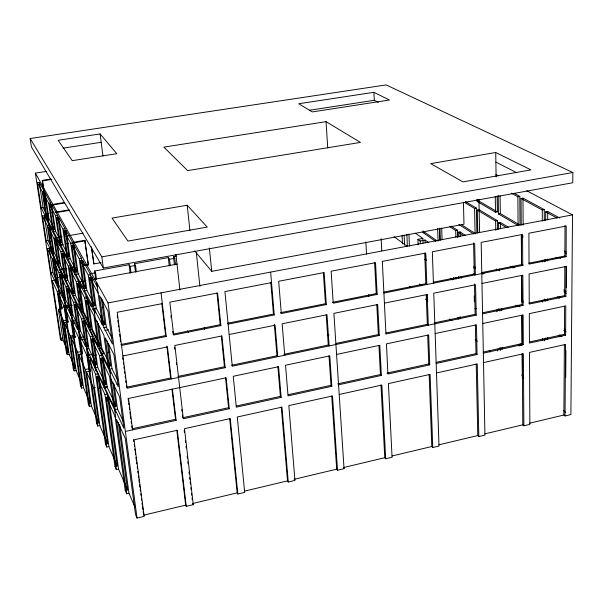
<?xml version="1.0" encoding="UTF-8"?>
<svg xmlns="http://www.w3.org/2000/svg" width="603" height="603" viewBox="0 0 603 603"><rect width="100%" height="100%" fill="white"/><g stroke="black" fill="none" stroke-linecap="round" stroke-linejoin="round"><path stroke-width="0.9" d="M545.685 339.911L545.685 338.034M545.685 301.251L545.685 299.42M545.685 261.37L545.685 259.494M545.685 220.231L545.685 211.864L547.697 211.487L559.848 218.067M547.622 339.489L547.622 337.612M547.645 300.837L547.645 299.005M547.667 260.971L547.667 259.102M547.697 219.846L547.697 211.487M566.111 256.712L529.05 264.106L528.891 233.225L566.209 226.065L566.111 256.712L564.898 256.004L564.996 225.394M565.606 335.147L529.449 343.054L529.298 313.65L565.802 305.925L565.606 335.147L564.431 334.318L564.604 306.083M565.863 296.397L529.253 304.063L529.102 273.935L566.044 266.473L565.863 296.397L564.672 295.628L564.838 266.677M566.338 287.721L566.473 266.315M526.698 190.721L572.511 214.879L570.898 414.562L565.034 415.964L563.888 415.03L564.37 344.547M565.034 415.964L565.546 344.441L529.494 352.416L529.856 424.354L523.879 425.786L522.786 424.829L522.266 353.84M565.735 377.614L565.915 350.464M572.85 172.511L572.767 182.754L103.339 268.018L31.409 146.891L30.15 138.539L386.116 84.917L572.85 172.511L101.839 256.878L30.15 138.539M143.672 515.166L185.671 505.163L186.267 506.332L193.269 504.666L184.473 428.68L230.248 418.557L237.853 494.03L244.69 492.395L237.273 417.012L281.97 407.131L288.257 482.001L294.942 480.41L288.829 405.608L332.494 395.96L337.514 470.25L344.049 468.689L333.889 313.349L377.689 304.507L379.287 335.441L232.268 366.209L224.927 291.588L271.531 282.641M237.853 494.03L237.175 492.885L192.659 503.497L193.269 504.666M244.908 491.046L287.503 480.893L288.257 482.001M294.174 479.302L336.685 469.172L337.514 470.25M383.877 292.078L425.824 283.719L426.826 284.503L425.688 253.041L382.332 261.37L385.943 334.047L476.212 315.158L475.563 284.744L433.761 293.186L439.007 446.032L432.758 447.524L430.097 374.388L388.407 383.598L392.063 457.232L385.671 458.755L384.774 457.715L343.213 467.619L344.049 468.689M392.056 455.981L431.793 446.514L432.758 447.524M438.939 444.81L477.787 435.547L478.82 436.534L484.933 435.08L481.179 242.391L522.545 234.446L522.763 265.365L383.907 293.066M484.797 433.881L522.786 424.829M529.66 423.193L563.888 415.03M134.914 507.01L128.974 493.231L126.668 493.767L116.462 419.319L125.205 438.185L135.502 514.465L137.047 518.083L144.2 516.372L133.972 439.843L177.282 430.271L186.267 506.332M115.045 416.266L125.228 490.412L127.527 489.877L118.286 422.243M114.992 466.428L117.216 465.931L107.221 394L99.005 376.438L96.789 376.89L104.945 394.483L114.992 466.428L116.326 469.549L118.557 469.044L127.527 489.877M522.175 354.021L522.349 377.478L523.577 377.199M105.472 444.132L107.62 443.657L97.769 373.807L90.118 357.458L87.985 357.888L95.568 374.259L105.472 444.132L106.716 447.034L108.872 446.559L117.216 465.931M339.195 394.475L381.857 385.046L385.671 458.755M436.497 372.971L477.259 363.956L478.82 436.534M483.516 362.576L523.374 353.765L523.879 425.786M132.132 428.778L175.518 419.296L176.114 420.351L125.371 431.454M182.724 417.728L228.575 407.703L229.261 408.728L183.327 418.776L174.847 345.459L221.927 335.954L225.13 367.702L127.135 388.211L117.193 312.271L162.328 303.611M236.527 405.97L280.387 396.382L281.156 397.377L236.308 407.183L233.263 376.287L278.578 366.699L281.156 397.377M288.174 394.686L331.002 385.325L331.838 386.282L288.038 395.87L285.536 365.23L329.781 355.868L331.838 386.282M337.71 383.862L380.44 374.523L381.36 375.45L338.562 384.812M386.998 373.091L428.763 363.963L429.751 364.868L387.925 374.018L386.433 343.876L428.665 334.944L429.751 364.868M436.082 362.365L476.001 353.644L477.056 354.519L436.173 363.458M483.176 352.077L522.19 343.552L523.306 344.396L523.103 314.962L482.754 323.494M529.223 342.014L564.431 334.318M483.335 353.139L523.306 344.396M85.091 339.12L79.769 340.167L86.847 355.438L96.601 423.344L97.761 426.05L99.842 425.597L107.62 443.657M96.601 423.344L98.681 422.891L93.684 387.97L86.485 371.923L90.54 371.094L86.44 342.632M110.733 373.317L103.151 357.896L100.829 358.363L104.945 387.91L113.718 406.61L116.085 406.105L112.814 382.189M123.509 421.791L117.51 409.113L115.128 409.625L105.291 337.884L113.914 354.594L118.256 386.734L99.487 348.73L89.561 277.508L91.942 277.071L97.392 286.87M77.252 322.597L72.089 323.592L78.707 337.876L88.309 403.912L90.322 403.49L85.407 369.511L78.669 354.496L82.596 353.712L78.443 325.205M88.309 403.912L89.387 406.452L91.415 406.023L98.681 422.891M336.572 354.428L379.8 345.285L381.36 375.45M435.147 333.572L476.423 324.836L477.056 354.519M482.566 313.831L523.035 305.359L522.831 275.202L481.978 283.448M104.945 394.483L107.221 394M116.326 469.549L106.256 397.317L108.548 396.834L115.859 412.467M105.924 384.646L97.716 367.325L95.5 367.77L103.641 385.121L105.924 384.646L101.832 355.235L93.684 338.682L91.445 339.12L95.922 370.981M93.684 387.97L95.357 387.623M474.938 308.796L476.687 308.435M99.276 388.211L101.048 387.842M103.708 387.292L107.251 386.553M117.005 384.526L118.776 384.156M104.945 387.91L107.244 387.435L116.085 406.105M521.603 275.435L521.791 301.138L523.05 300.874M122.861 355.958L167.446 346.959L171.229 378.986L170.634 377.991L126.615 387.186L126.374 385.347M177.938 376.46L224.444 366.745L225.13 367.702M231.575 365.252L276.973 355.762L277.742 356.69L275.104 325.221L229.148 334.499M283.938 354.308L328.266 345.044L329.117 345.941L327.007 314.736L282.151 323.796L284.714 355.235M335.992 343.431L378.367 334.575L379.287 335.441M385.928 332.992L427.308 324.339L428.311 325.183L427.195 294.505L384.413 303.151M434.725 322.793L475.149 314.344L476.212 315.158M482.408 312.821L521.904 304.568L523.035 305.359M529.019 303.083L564.672 295.628M69.895 307.123L64.89 308.065L71.094 321.452L80.538 385.724L82.498 385.317L77.651 352.242L71.335 338.155L75.149 337.409L70.8 307.899M327.241 335.426L329.08 335.042M80.538 385.724L81.556 388.098L83.516 387.691L90.322 403.49M109.58 369.172L112 368.682L117.826 380.372M95.568 374.259L97.769 373.807M62.991 292.583L58.129 293.488L63.956 306.053L73.249 368.644L75.149 368.26L70.385 336.037L64.446 322.809L68.147 322.092L63.737 292.447M94.287 365.177L96.488 364.732L92.47 336.203L84.895 320.811L82.724 321.233L86.711 349.039L94.287 365.177L90.239 336.64L82.724 321.233M73.249 368.644L74.207 370.883L76.106 370.491L82.498 385.317M425.62 299.533L427.241 299.201L427.075 294.505M85.407 369.511L89.44 368.689L90.54 371.094M107.198 341.117L110.583 365.848L108.178 366.338L103.897 335.178L95.266 318.444M94.611 355.22L96.405 354.858M100.889 353.961L104.477 353.237M108.065 352.521L109.852 352.16M91.445 339.12L99.525 355.695L101.832 355.235M95.04 313.055L88.242 300.015L85.973 300.437L90.126 329.781L98.191 346.099L100.505 345.64L97.075 320.977M57.632 279.656L52.182 280.644L57.255 291.596L66.398 352.589L68.237 352.22L63.549 320.811L58.385 309.301L61.981 308.608L57.059 278.48M86.711 349.039L88.86 348.609L96.488 364.732M77.651 352.242L81.571 351.459L82.596 353.712M66.398 352.589L67.295 354.692L69.141 354.323L75.149 368.26M99.487 348.73L101.809 348.27L110.583 365.848M166.209 336.504L165.621 335.577L120.954 344.471L121.467 345.429L166.209 336.504L161.061 292.87M173.031 334.1L220.201 324.693L220.886 325.59L173.634 335.019L169.835 302.163L217.6 292.998L220.886 325.59M227.437 323.253L273.468 314.08L274.237 314.947L228.13 324.15M326.313 304.56L325.462 303.716L280.531 312.671L281.307 313.537L326.313 304.56L324.15 272.541L278.676 281.269L281.307 313.537M332.359 302.344L376.234 293.601L377.169 294.415L333.218 303.181L331.13 271.199L375.526 262.674L377.169 294.415M433.308 282.227L474.267 274.064L475.345 274.825L474.682 243.635L432.336 251.768L433.414 283.191M481.601 272.601L522.793 264.37M528.793 263.194L564.898 256.004M86.847 355.438L92.327 354.338M85.581 346.619L87.714 346.197L83.757 318.505L76.694 304.161L74.599 304.553L78.518 331.56L85.581 346.619L81.601 318.919L74.599 304.553M70.385 336.037L74.184 335.298L75.149 337.409M46.529 171.373L35.381 173.136L60.36 338.449L63.051 337.929M70.566 337.175L75.104 336.286M104.914 330.459L108.57 329.743M60.36 338.449L61.212 340.439L63.014 340.092L68.237 352.22M78.707 337.876L84.013 336.836M90.239 336.64L92.47 336.203M77.463 329.306L79.528 328.899L75.631 302.005L69.036 288.596L67.001 288.973L70.86 315.226L77.463 329.306L73.551 302.397L67.001 288.973M88.92 327.339L91.159 326.909L87.036 297.701L79.543 283.312L77.35 283.719L81.428 312.173L88.92 327.339L84.782 298.123L77.35 283.719M104.937 324.542L96.246 308.118L93.887 308.57L102.502 325.017L104.937 324.542L101.319 298.063M78.518 331.56L80.598 331.16L87.714 346.197M90.126 329.781L92.372 329.344L100.505 345.64M103.889 327.67L112.497 344.102L108.012 311.042L99.487 295.553L103.889 327.67L106.339 327.195L111.985 337.853M81.601 318.919L83.757 318.505M71.094 321.452L76.234 320.464M523.065 265.614L521.52 264.627L521.316 236.459L523.246 236.09M69.865 313.115L71.87 312.731L68.041 286.583L61.86 274.026L59.893 274.388L63.684 299.925L69.865 313.115L66.021 286.96L59.893 274.388M92.772 309.475L96.465 308.774M102.013 307.718L103.859 307.364M81.428 312.173L83.598 311.759L91.159 326.909M70.86 315.226L72.873 314.841L79.528 328.899M63.549 320.811L67.242 320.103L68.147 322.092M63.956 306.053L68.184 305.254M418.143 244.901L417.939 239.361L422.831 238.441L423.005 243.122M458.408 236.911L458.288 232.223L460.044 231.899L465.471 235.426M61.725 309.218L61.446 307.357L68.78 305.97M70.611 305.631L72.443 305.284M76.114 304.59L79.777 303.897M417.939 239.361L420.178 240.959L425.092 240.032L428.831 242.67M35.381 173.136L108.043 302.917L572.511 214.879M92.598 306.113L94.95 305.668L90.654 274.757L82.671 260.406L80.372 260.813L84.624 290.872L92.598 306.113L88.279 275.194L80.372 260.813M80.305 309.897L82.468 309.49L78.42 281.156L71.433 267.762L69.315 268.139L73.325 295.756L80.305 309.897L76.234 281.563L69.315 268.139M73.325 295.756L75.42 295.364L82.468 309.49M62.75 297.942L64.694 297.581L60.933 272.141L55.129 260.353L53.222 260.7L56.946 285.558L62.75 297.942L58.973 272.496L53.222 260.7M194.671 250.901L211.743 271.342L463.978 224.218L463.436 202.216M521.233 225.432L521.037 198.477L542.27 210.01L544.275 209.633L544.283 220.736M63.684 299.925L65.629 299.563L71.87 312.731M423.087 230.843L423.155 232.69L424.814 232.374L436.813 240.68M84.782 298.123L87.036 297.701M477.787 232.999L477.312 210.1L495.636 221.082L497.505 220.728L497.626 229.178M73.551 302.397L75.631 302.005M449.634 226.57L455.725 230.55L457.481 230.225L457.677 237.695M498.666 229.223L498.575 222.839L500.452 222.484L508.306 227.173M57.255 291.596L61.913 290.729M83.433 288.596L85.694 288.174L81.473 258.257L74.063 244.931L71.84 245.323L76.016 274.448L83.433 288.596L79.189 258.664L71.84 245.323M477.101 199.585L477.139 201.455L495.508 212.211L497.377 211.864L497.151 196.096M84.624 290.872L86.9 290.45L94.95 305.668M498.191 195.304L498.455 213.937L500.332 213.59L520.02 225.077L519.801 196.39L514.012 193.261M72.277 293.638L74.365 293.246L70.385 265.75L63.865 253.237L61.815 253.607L65.75 280.425L72.277 293.638L68.275 266.134L61.815 253.607M521.037 198.477L522.989 198.116L544.275 209.633M56.071 283.696L57.956 283.35L54.255 258.581L49.205 248.315L47.343 248.647L51.014 272.91L56.071 283.696L52.355 258.921L47.343 248.647M76.234 281.563L78.42 281.156M464.416 202.374L474.561 208.457L476.378 208.118L476.89 232.75M56.946 285.558L58.838 285.211L64.694 297.581M103.806 354.059L82.611 311.412L78.435 282.219L85.822 280.862M90.442 280.011L177.297 264.054M477.312 210.1L479.136 209.769L497.505 220.728M66.021 286.96L68.041 286.583M74.908 272.33L77.101 271.93L72.955 242.941L66.059 230.534L63.91 230.904L68.011 259.147L74.908 272.33L70.739 243.326L63.91 230.904M56.772 277.893L58.627 277.553M61.408 277.048L67.89 275.865M74.38 274.689L79.016 273.845M95.749 279.325L94.611 271.003L129.095 264.732L130.203 266.42L131.017 272.88M135.449 272.164L134.401 263.767L168.282 257.602L169.533 259.245L170.272 265.667M174.44 264.996L173.498 256.652L176.272 256.147M477.139 201.455L478.97 201.123M64.77 278.443L66.797 278.073L62.885 251.361L56.788 239.655L54.79 240.002L58.664 266.074L64.77 278.443L60.843 251.722L54.79 240.002M96.48 279.227L95.591 272.729L90.171 273.717L90.427 275.579M130.203 266.42L135.524 265.448L136.338 271.9M169.533 259.245L174.772 258.288L175.496 264.702M88.279 275.194L90.654 274.757M511.254 193.164L517.856 196.744L519.801 196.39M65.75 280.425L67.785 280.056L74.365 293.246M68.275 266.134L70.385 265.75M55.619 270.182L57.428 269.858M59.237 269.533L62.848 268.885M64.657 268.561L66.458 268.229M70.076 267.581L74.591 266.767M82.717 265.305L88.136 264.325L88.46 264.898L82.129 266.036M59.524 270.114L63.142 269.466M64.951 269.134L66.76 268.81M70.378 268.162L74.9 267.34M91.272 246.733L93.887 263.918L101.168 262.606M51.014 272.91L52.853 272.571L57.956 283.35M58.973 272.496L60.933 272.141M68.011 259.147L70.136 258.77L77.101 271.93M79.189 258.664L81.473 258.257M57.745 264.212L59.705 263.865L55.868 237.891L50.139 226.909L48.21 227.241L52.009 252.612L57.745 264.212L53.886 238.238L48.21 227.241M58.664 266.074L60.632 265.719L66.797 278.073M52.009 252.612L53.923 252.273L59.705 263.865M60.843 251.722L62.885 251.361M52.355 258.921L54.255 258.581M66.971 257.172L69.089 256.795L65.018 228.68L58.581 217.103L56.509 217.457L60.534 244.871L66.971 257.172L62.885 229.042L56.509 217.457M56.569 245.233L62.938 244.125M66.579 243.484L68.403 243.167M72.043 242.527L84.797 240.303L88.46 264.898M60.534 244.871L62.591 244.509L69.089 256.795M70.739 243.326L72.955 242.941M59.584 245.315L63.232 244.675M66.88 244.034L68.704 243.718M72.352 243.077L85.113 240.846M51.149 250.863L53.056 250.524L49.28 225.258L44.298 215.701L42.421 216.017L46.152 240.755L51.149 250.863L47.358 225.59L42.421 216.017M53.886 238.238L62.086 236.821M65.742 236.188L83.108 233.18M46.152 240.755L48.021 240.431L53.056 250.524M59.561 243.024L61.612 242.662L57.617 215.369L51.602 204.545L49.582 204.884L53.531 231.514L59.561 243.024L55.551 215.716L49.582 204.884M52.627 229.781L54.617 229.441L50.697 202.925L45.052 192.779L43.099 193.096L46.974 218.987L52.627 229.781L48.692 203.256L43.099 193.096M62.885 229.042L65.018 228.68M53.531 231.514L55.529 231.168L61.612 242.662M47.358 225.59L49.28 225.258M187.209 205.239L112.03 218.09L127.957 241.079L207.236 227.075L187.209 205.239L189.915 230.519M495.741 152.499L430.7 163.617L462.938 181.902L530.964 169.888L495.741 152.499L496.096 176.785M55.732 212.678L69.556 210.357M46.122 217.366L48.052 217.042L44.207 191.257L39.308 182.453L37.409 182.754L41.208 207.967L46.122 217.366L42.263 191.573L37.409 182.754M55.551 215.716L57.617 215.369M46.974 218.987L48.911 218.663L54.617 229.441M41.208 207.967L43.092 207.658L48.052 217.042M47.162 213.545L49.001 213.236M51.76 212.776L53.599 212.467M55.446 212.158L69.247 209.844M48.692 203.256L50.697 202.925M50.577 204.771L64.423 202.48M50.856 205.276L64.717 202.977M42.263 191.573L44.207 191.257M44.057 192.508L42.285 180.403L50.644 179.068M42.285 180.403L42.557 180.885L51.85 179.393M326.05 121.655L163.88 147.124L187.639 170.611L360.443 142.414L326.05 121.655L327.731 147.916M63.066 148.165L101.176 142.308M309.46 110.266L374.282 100.294L378.367 102.374M100.083 133.919L58.137 140.295L72.247 160.669L116.786 153.682L100.083 133.919L102.955 155.943M373.883 92.319L298.696 103.746L312.301 111.917L389.455 100.008L373.883 92.319L374.282 100.294M495.885 162.124L516.786 172.76M495.885 174.471L498.38 175.79M545.685 211.864L556.999 218.015M476.89 199.917L497.377 211.864M564.574 251.067L566.179 252.001M498.455 213.937L518.09 225.439L517.856 196.744M564.951 252.876L566.556 253.818M465.426 201.583L476.378 208.118M558.906 257.375L560.511 258.333M498.575 222.839L506.414 227.535M521.316 236.459L522.929 237.431M556.087 257.293L557.692 258.25M461.385 224.655L475.375 233.58M563.73 289.96L566.021 291.422M458.845 224.489L473.574 233.919M563.926 291.784L566.3 293.307M451.368 226.246L457.481 230.225M512.603 266.119L514.932 267.642M559.094 296.397L560.624 297.392M458.288 232.223L463.699 235.765M510.718 266.496L513.047 268.018M557.104 296.812L559.388 298.304M473.792 266.247L475.33 267.31M482.611 272.345L484.119 273.385M564.257 328.808L565.772 329.849M423.155 232.69L435.879 241.517M473.551 267.664L475.089 268.727M481.563 273.227L483.063 274.267M521.791 301.138L523.314 302.201M563.782 330.286L566.044 331.854M415.392 233.203L422.831 238.441M473.197 273.92L474.734 274.998M517.578 305.171L519.884 306.799M559.682 334.831L561.943 336.421M515.701 305.563L517.238 306.648M558.468 335.788L559.968 336.851M394.076 236.678L406.844 246.099M424.874 259.403L426.374 260.511M450.411 278.247L452.665 279.905M419.605 284.096L421.821 285.845M426.133 298.304L427.241 299.201M521.776 375.119L523.592 376.574M409.49 286.531L410.96 287.714M426.321 300.098L427.723 301.229M449.793 319.01L451.918 320.728M475.224 339.504L477.388 341.245M489.214 350.78L490.631 351.918M522.349 377.478L523.781 378.639M563.375 410.545L565.501 412.256M173.498 256.652L174.772 258.288M187.601 330.874L188.656 332.411M134.401 263.767L135.524 265.448M94.611 271.003L95.591 272.729M89.561 277.508L98.108 293.043M85.694 288.174L78.217 274.048L74.063 244.931M78.435 282.219L81.465 288.046M85.784 296.359L89.252 303.015M90.111 304.681L90.978 306.347M85.973 300.437L93.978 315.942L98.191 346.099M50.84 238.177L51.119 238.72L47.433 214.065M100.829 358.363L109.542 376.242L113.718 406.61M110.944 379.121L119.635 396.955L123.864 428.243L114.419 408.11L115.746 417.789L106.256 397.317M65.742 337.401L66.028 338.057L63.39 320.381M61.446 307.357L61.981 308.608M125.228 490.412L126.668 493.767M56.916 278.82L61.4 308.578M58.129 293.488L67.295 354.692M44.298 215.701L48.021 240.431M49.205 248.315L52.853 272.571M58.385 309.301L63.014 340.092M39.308 182.453L43.092 207.658M52.182 280.644L61.212 340.439M63.39 294.256L67.242 320.103M64.89 308.065L74.207 370.883M45.052 192.779L48.911 218.663M50.139 226.909L53.923 252.273M55.129 260.353L58.838 285.211M64.446 322.809L69.141 354.323M52.295 246.589L55.906 270.77M47.433 215.369L48.662 223.585M52.152 246.959L54.232 260.895M54.511 262.757L54.79 264.611M55.205 267.4L55.484 269.255M70.114 307.726L74.184 335.298M72.089 323.592L81.556 388.098M51.602 204.545L55.529 231.168M56.788 239.655L60.632 265.719M61.86 274.026L65.629 299.563M71.335 338.155L76.106 370.491M44.328 194.37L44.599 196.231M44.871 198.093L45.285 200.882M45.557 202.744L45.828 204.605M77.553 323.977L81.571 351.459M79.769 340.167L89.387 406.452M58.581 217.103L62.591 244.509M63.865 253.237L67.785 280.056M69.036 288.596L72.873 314.841M78.669 354.496L83.516 387.691M42.557 180.885L46.235 206.045M87.985 357.888L97.761 426.05M85.219 339.421L89.44 368.689M66.059 230.534L70.136 258.77M71.433 267.762L75.42 295.364M76.694 304.161L80.598 331.16M86.485 371.923L91.415 406.023M96.789 376.89L106.716 447.034M93.555 356.916L95.38 369.722M79.543 283.312L83.598 311.759M84.895 320.811L88.86 348.609M90.118 357.458L99.842 425.597M99.525 355.695L103.641 385.121M82.671 260.406L86.9 290.45M88.242 300.015L92.372 329.344M93.684 338.682L97.716 367.325M99.005 376.438L108.872 446.559M91.942 277.071L96.246 308.118M98.379 323.494L101.809 348.27M103.151 357.896L107.244 387.435M108.548 396.834L118.557 469.044M90.812 278.367L91.076 280.222M94.558 308.713L95.078 312.414M84.797 240.303L88.136 264.325M94.362 309L94.618 310.854M102.585 299.676L106.339 327.195M108.608 343.846L112 368.682M114.11 384.171L117.51 409.113M119.59 424.391L128.974 493.231M96.676 282.611L102.502 325.017M91.596 247.283L93.887 263.918M101.176 316.944L102.193 324.346M100.716 315.384L101.854 323.705M101.839 256.878L103.339 268.018M108.043 302.917L137.047 518.083M128.092 398.349L128.462 401.116M128.703 402.955L128.952 404.801M129.313 407.568L129.562 409.414M129.931 412.181L130.293 414.947M130.542 416.794L130.783 418.633M131.153 421.399L131.394 423.246M131.763 426.012L132.012 427.859M133.58 439.677L133.828 441.539M134.198 444.336L134.446 446.205M134.823 449.001L135.072 450.863M135.321 452.725L135.569 454.587M135.946 457.383L136.323 460.179M136.572 462.049L136.821 463.911M137.19 466.707L137.439 468.569M137.816 471.365L138.064 473.227M138.441 476.023L138.69 477.893M138.939 479.754L139.308 482.551M139.564 484.413L139.934 487.209M140.182 489.071L140.431 490.94M140.808 493.736L141.057 495.598M141.434 498.395L141.682 500.256M142.052 503.053L142.3 504.915M142.549 506.784L142.926 509.573M143.175 511.442L143.552 514.238M132.645 429.864L128.492 398.455L226.14 377.795L229.261 408.728M122.711 357.745L122.959 359.584M123.321 362.35L123.57 364.189M123.932 366.948L124.18 368.787M124.542 371.546L124.783 373.385M125.153 376.151L125.394 377.991M125.763 380.749L126.004 382.588M117.268 315.972L117.51 317.811M117.864 320.57L118.226 323.321M118.459 325.16L118.701 326.999M119.055 329.758L119.288 331.597M119.65 334.356L120.005 337.115M120.246 338.954L120.6 341.713M129.095 264.732L130.158 273.136M172.428 389.161L176.114 420.351M161.845 303.641L165.621 335.577M166.85 346.009L170.634 377.991M171.945 389.071L175.518 419.296M176.8 430.127L185.671 505.163M170.92 315.874L171.131 317.691M172.714 331.364L172.925 333.188M174.561 347.26L174.772 349.084M176.355 362.772L176.566 364.596M181.767 409.49L181.978 411.321M182.407 414.977L182.619 416.809M184.194 430.391L184.405 432.245M185.37 440.567L185.588 442.421M186.01 446.122L186.229 447.976M187.194 456.298L187.405 458.152M187.834 461.853L188.053 463.707M189.018 472.036L189.229 473.883M189.659 477.584L189.877 479.438M190.194 482.212L190.412 484.066M190.842 487.767L191.053 489.613M191.483 493.314L191.694 495.169M192.018 497.942L192.236 499.797M168.282 257.602L169.239 265.953M175.925 254.511L179.913 289.998M196.344 252.77L199.902 286.38M204.259 327.459L204.455 329.321M217.012 293.081L220.201 324.693M221.339 335.977L224.444 366.745M225.552 377.757L228.575 407.703M229.66 418.459L237.175 492.885M209.369 248.037L211.743 271.342M270.641 272.096L274.237 314.947M270.83 282.747L273.468 314.08M274.327 324.339L276.973 355.762M277.893 366.684L280.387 396.382M281.292 407.063L287.503 480.893M323.359 272.662L325.462 303.716M326.215 314.804L328.266 345.044M328.997 355.868L331.002 385.325M331.718 395.93L336.685 469.172M365.855 241.961L366.518 254.172M368.712 294.558L368.817 296.435M374.636 262.84L376.234 293.601M376.807 304.613L378.367 334.575M378.925 345.308L380.44 374.523M380.99 385.038L384.774 457.715M381.156 238.72L381.752 250.735M402.103 235.313L402.457 243.68M408.924 234.07L409.422 246.175M406.874 234.409L407.379 246.476M404.138 234.974L404.568 245.24M420.178 240.959L420.283 243.74M425.092 240.032L425.19 242.851M425.567 253.185L425.808 259.757M424.7 253.23L425.824 283.719M426.223 294.641L427.308 324.339M427.7 335.019L428.763 363.963M429.148 374.41L431.793 446.514M439.353 228.213L439.73 240.024M437.65 228.529L438.064 241.26M441.705 227.994L442.074 239.851M439.994 228.311L440.371 240.175M455.725 230.55L455.906 237.092M458.076 317.412L458.129 319.289M453.569 277.651L453.622 279.536M460.044 231.899L460.164 236.58M461.189 276.408L461.242 278.269M460.519 316.884L460.564 318.716M458.71 276.626L458.762 278.511M459.78 317.05L459.833 318.934M456.026 277.267L456.079 279.099M474.252 296.081L474.38 301.711M474.561 208.457L475.104 234.002M473.589 242.926L474.267 274.064M474.486 283.968L475.149 314.344M475.375 324.934L476.001 353.644M476.227 364.016L477.787 435.547M478.933 199.254L479.596 232.66M500.091 195.892L500.332 213.59M500.452 222.484L500.543 228.869M501.621 308.811L501.651 310.688M502.148 347.283L502.171 349.167M499.231 269.044L499.254 270.883M499.797 309.188L499.827 311.073M500.339 347.682L500.384 350.494M498.779 308.593L498.802 310.462M499.344 347.863L499.367 349.732M495.267 196.442L495.508 212.211M495.636 221.082L495.779 230.474M496.359 268.938L496.382 270.777M496.97 309.904L497 311.774M497.558 349.19L497.588 351.059M521.391 234.695L521.61 264.627M521.693 275.39L521.904 304.568M521.979 315.075L522.19 343.552M521.897 315.542L522.115 345.572M520.932 343.793L520.947 345.662M519.077 344.192L519.093 346.069M522.989 198.116L523.17 225.062M544.298 259.84L544.298 261.71M544.313 299.005L544.313 300.889M544.328 338.976L544.328 340.853M542.27 210.01L542.285 221.113M542.323 260.232L542.323 262.101M542.361 300.354L542.361 302.239M542.399 338.464L542.399 340.333"/></g></svg>
